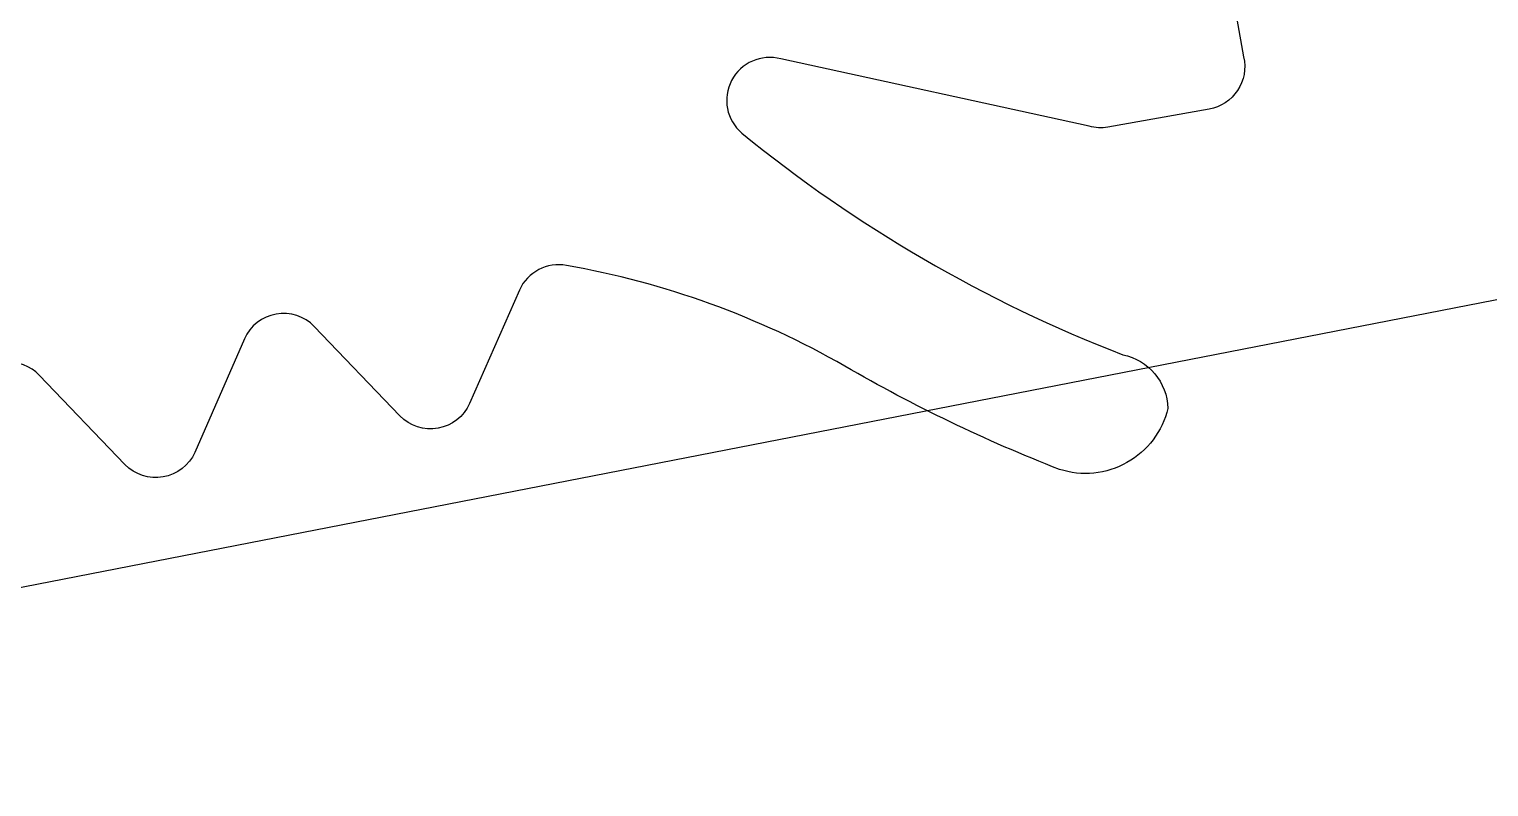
# Model space of a CAD drawing. Header units: millimetres. Extents: x -65527 to 8894748, y -37603 to 223697.
# Drawn here: x -31370.62 to -31360.26, y 101118.26 to 101123.64 of the extents above; entities that cross this region are included whole.
import ezdxf

# ---------------------------------------------------------------- set-up
doc = ezdxf.new("R2010")
doc.units = ezdxf.units.MM
doc.header["$LTSCALE"] = 10
doc.layers.add('Архитектура', color=251, linetype='Continuous')

msp = doc.modelspace()

# ---------------------------------------------------------------- linework, layer by layer
at = {"layer": 'Архитектура', "lineweight": 25, "transparency": 33554684}
msp.add_line((-29313.506, 101520.839), (-31374.703, 101118.89), dxfattribs=at)
msp.add_line((-29313.506, 101520.839), (-31374.703, 101118.89), dxfattribs=at)
msp.add_line((-29313.506, 101520.839), (-31374.703, 101118.89), dxfattribs=at)
msp.add_line((-29313.506, 101520.839), (-31374.703, 101118.89), dxfattribs=at)
msp.add_line((-29313.506, 101520.839), (-31374.703, 101118.89), dxfattribs=at)
msp.add_line((-29313.506, 101520.839), (-31374.703, 101118.89), dxfattribs=at)
msp.add_line((-29313.506, 101520.839), (-31374.703, 101118.89), dxfattribs=at)
msp.add_line((-29313.506, 101520.839), (-31374.703, 101118.89), dxfattribs=at)
msp.add_line((-29313.506, 101520.839), (-31374.703, 101118.89), dxfattribs=at)
msp.add_line((-29313.506, 101520.839), (-31374.703, 101118.89), dxfattribs=at)
msp.add_line((-29313.506, 101520.839), (-31374.703, 101118.89), dxfattribs=at)
msp.add_line((-29313.506, 101520.839), (-31374.703, 101118.89), dxfattribs=at)
msp.add_line((-29313.506, 101520.839), (-31374.703, 101118.89), dxfattribs=at)
msp.add_line((-29313.506, 101520.839), (-31374.703, 101118.89), dxfattribs=at)
msp.add_line((-29313.506, 101520.839), (-31374.703, 101118.89), dxfattribs=at)
msp.add_line((-29313.506, 101520.839), (-31374.703, 101118.89), dxfattribs=at)
msp.add_line((-29313.506, 101520.839), (-31374.703, 101118.89), dxfattribs=at)
msp.add_line((-29313.506, 101520.839), (-31374.703, 101118.89), dxfattribs=at)
msp.add_line((-29313.506, 101520.839), (-31374.703, 101118.89), dxfattribs=at)
msp.add_line((-29313.506, 101520.839), (-31374.703, 101118.89), dxfattribs=at)
msp.add_line((-29313.506, 101520.839), (-31374.703, 101118.89), dxfattribs=at)
msp.add_line((-29313.506, 101520.839), (-31374.703, 101118.89), dxfattribs=at)
msp.add_line((-29313.506, 101520.839), (-31374.703, 101118.89), dxfattribs=at)
msp.add_line((-29313.506, 101520.839), (-31374.703, 101118.89), dxfattribs=at)
msp.add_line((-29313.506, 101520.839), (-31374.703, 101118.89), dxfattribs=at)
msp.add_line((-29313.506, 101520.839), (-31374.703, 101118.89), dxfattribs=at)
msp.add_line((-29313.506, 101520.839), (-31374.703, 101118.89), dxfattribs=at)
msp.add_line((-29313.506, 101520.839), (-31374.703, 101118.89), dxfattribs=at)
msp.add_line((-29313.506, 101520.839), (-31374.703, 101118.89), dxfattribs=at)
msp.add_line((-29313.506, 101520.839), (-31374.703, 101118.89), dxfattribs=at)
msp.add_line((-29313.506, 101520.839), (-31374.703, 101118.89), dxfattribs=at)
msp.add_line((-29313.506, 101520.839), (-31374.703, 101118.89), dxfattribs=at)
msp.add_line((-29313.506, 101520.839), (-31374.703, 101118.89), dxfattribs=at)
msp.add_line((-29313.506, 101520.839), (-31374.703, 101118.89), dxfattribs=at)
msp.add_line((-29313.506, 101520.839), (-31374.703, 101118.89), dxfattribs=at)
msp.add_line((-29313.506, 101520.839), (-31374.703, 101118.89), dxfattribs=at)
msp.add_line((-29313.506, 101520.839), (-31374.703, 101118.89), dxfattribs=at)
msp.add_line((-29313.506, 101520.839), (-31374.703, 101118.89), dxfattribs=at)
msp.add_line((-29313.506, 101520.839), (-31374.703, 101118.89), dxfattribs=at)
msp.add_line((-29313.506, 101520.839), (-31374.703, 101118.89), dxfattribs=at)
msp.add_line((-29313.506, 101520.839), (-31374.703, 101118.89), dxfattribs=at)
msp.add_line((-29313.506, 101520.839), (-31374.703, 101118.89), dxfattribs=at)
msp.add_line((-29313.506, 101520.839), (-31374.703, 101118.89), dxfattribs=at)
msp.add_line((-29313.506, 101520.839), (-31374.703, 101118.89), dxfattribs=at)
msp.add_line((-29313.506, 101520.839), (-31374.703, 101118.89), dxfattribs=at)
msp.add_line((-29313.506, 101520.839), (-31374.703, 101118.89), dxfattribs=at)
msp.add_line((-29313.506, 101520.839), (-31374.703, 101118.89), dxfattribs=at)
msp.add_line((-29313.506, 101520.839), (-31374.703, 101118.89), dxfattribs=at)
msp.add_line((-29313.506, 101520.839), (-31374.703, 101118.89), dxfattribs=at)
msp.add_line((-29313.506, 101520.839), (-31374.703, 101118.89), dxfattribs=at)
msp.add_line((-29313.506, 101520.839), (-31374.703, 101118.89), dxfattribs=at)
msp.add_line((-29313.506, 101520.839), (-31374.703, 101118.89), dxfattribs=at)
msp.add_line((-29313.506, 101520.839), (-31374.703, 101118.89), dxfattribs=at)
msp.add_line((-29313.506, 101520.839), (-31374.703, 101118.89), dxfattribs=at)
msp.add_line((-29313.506, 101520.839), (-31374.703, 101118.89), dxfattribs=at)
msp.add_line((-29313.506, 101520.839), (-31374.703, 101118.89), dxfattribs=at)
msp.add_line((-29313.506, 101520.839), (-31374.703, 101118.89), dxfattribs=at)
msp.add_line((-29313.506, 101520.839), (-31374.703, 101118.89), dxfattribs=at)
msp.add_line((-29313.506, 101520.839), (-31374.703, 101118.89), dxfattribs=at)
msp.add_line((-29313.506, 101520.839), (-31374.703, 101118.89), dxfattribs=at)
msp.add_line((-29313.506, 101520.839), (-31374.703, 101118.89), dxfattribs=at)
msp.add_line((-29313.506, 101520.839), (-31374.703, 101118.89), dxfattribs=at)
msp.add_line((-29313.506, 101520.839), (-31374.703, 101118.89), dxfattribs=at)
msp.add_line((-29313.506, 101520.839), (-31374.703, 101118.89), dxfattribs=at)
msp.add_lwpolyline([(-31363.255, 101130.523), (-31362, 101123.44, -0.430028), (-31362.244, 101123.07), (-31362.964, 101122.942, -0.109814), (-31363.096, 101122.948), (-31365.286, 101123.426, 0.800036), (-31365.562, 101122.9, 0.079083), (-31362.857, 101121.327, -0.348803), (-31362.537, 101120.946, -0.436125), (-31363.307, 101120.513, -0.038423), (-31364.831, 101121.246, 0.086853), (-31366.806, 101121.96, 0.346763), (-31367.141, 101121.786), (-31367.494, 101120.98, -0.527877), (-31367.989, 101120.893), (-31368.597, 101121.528, 0.527877), (-31369.093, 101121.44), (-31369.445, 101120.634, -0.527877), (-31369.941, 101120.547), (-31370.549, 101121.182, 0.469739), (-31371.016, 101121.143), (-31372.072, 101119.604, -0.667984), (-31372.622, 101119.725), (-31374.193, 101128.585, -0.414214)], format="xyb", dxfattribs=at)
msp.add_lwpolyline([(-31363.255, 101130.523), (-31362, 101123.44, -0.430028), (-31362.244, 101123.07), (-31362.964, 101122.942, -0.109814), (-31363.096, 101122.948), (-31365.286, 101123.426, 0.800036), (-31365.562, 101122.9, 0.079083), (-31362.857, 101121.327, -0.348803), (-31362.537, 101120.946, -0.436125), (-31363.307, 101120.513, -0.038423), (-31364.831, 101121.246, 0.086853), (-31366.806, 101121.96, 0.346763), (-31367.141, 101121.786), (-31367.494, 101120.98, -0.527877), (-31367.989, 101120.893), (-31368.597, 101121.528, 0.527877), (-31369.093, 101121.44), (-31369.445, 101120.634, -0.527877), (-31369.941, 101120.547), (-31370.549, 101121.182, 0.469739), (-31371.016, 101121.143), (-31372.072, 101119.604, -0.667984), (-31372.622, 101119.725), (-31374.193, 101128.585, -0.414214)], format="xyb", dxfattribs=at)
msp.add_lwpolyline([(-31363.255, 101130.523), (-31362, 101123.44, -0.430028), (-31362.244, 101123.07), (-31362.964, 101122.942, -0.109814), (-31363.096, 101122.948), (-31365.286, 101123.426, 0.800036), (-31365.562, 101122.9, 0.079083), (-31362.857, 101121.327, -0.348803), (-31362.537, 101120.946, -0.436125), (-31363.307, 101120.513, -0.038423), (-31364.831, 101121.246, 0.086853), (-31366.806, 101121.96, 0.346763), (-31367.141, 101121.786), (-31367.494, 101120.98, -0.527877), (-31367.989, 101120.893), (-31368.597, 101121.528, 0.527877), (-31369.093, 101121.44), (-31369.445, 101120.634, -0.527877), (-31369.941, 101120.547), (-31370.549, 101121.182, 0.469739), (-31371.016, 101121.143), (-31372.072, 101119.604, -0.667984), (-31372.622, 101119.725), (-31374.193, 101128.585, -0.414214)], format="xyb", dxfattribs=at)
msp.add_lwpolyline([(-31363.255, 101130.523), (-31362, 101123.44, -0.430028), (-31362.244, 101123.07), (-31362.964, 101122.942, -0.109814), (-31363.096, 101122.948), (-31365.286, 101123.426, 0.800036), (-31365.562, 101122.9, 0.079083), (-31362.857, 101121.327, -0.348803), (-31362.537, 101120.946, -0.436125), (-31363.307, 101120.513, -0.038423), (-31364.831, 101121.246, 0.086853), (-31366.806, 101121.96, 0.346763), (-31367.141, 101121.786), (-31367.494, 101120.98, -0.527877), (-31367.989, 101120.893), (-31368.597, 101121.528, 0.527877), (-31369.093, 101121.44), (-31369.445, 101120.634, -0.527877), (-31369.941, 101120.547), (-31370.549, 101121.182, 0.469739), (-31371.016, 101121.143), (-31372.072, 101119.604, -0.667984), (-31372.622, 101119.725), (-31374.193, 101128.585, -0.414214)], format="xyb", dxfattribs=at)
msp.add_lwpolyline([(-31363.255, 101130.523), (-31362, 101123.44, -0.430028), (-31362.244, 101123.07), (-31362.964, 101122.942, -0.109814), (-31363.096, 101122.948), (-31365.286, 101123.426, 0.800036), (-31365.562, 101122.9, 0.079083), (-31362.857, 101121.327, -0.348803), (-31362.537, 101120.946, -0.436125), (-31363.307, 101120.513, -0.038423), (-31364.831, 101121.246, 0.086853), (-31366.806, 101121.96, 0.346763), (-31367.141, 101121.786), (-31367.494, 101120.98, -0.527877), (-31367.989, 101120.893), (-31368.597, 101121.528, 0.527877), (-31369.093, 101121.44), (-31369.445, 101120.634, -0.527877), (-31369.941, 101120.547), (-31370.549, 101121.182, 0.469739), (-31371.016, 101121.143), (-31372.072, 101119.604, -0.667984), (-31372.622, 101119.725), (-31374.193, 101128.585, -0.414214)], format="xyb", dxfattribs=at)
msp.add_lwpolyline([(-31363.255, 101130.523), (-31362, 101123.44, -0.430028), (-31362.244, 101123.07), (-31362.964, 101122.942, -0.109814), (-31363.096, 101122.948), (-31365.286, 101123.426, 0.800036), (-31365.562, 101122.9, 0.079083), (-31362.857, 101121.327, -0.348803), (-31362.537, 101120.946, -0.436125), (-31363.307, 101120.513, -0.038423), (-31364.831, 101121.246, 0.086853), (-31366.806, 101121.96, 0.346763), (-31367.141, 101121.786), (-31367.494, 101120.98, -0.527877), (-31367.989, 101120.893), (-31368.597, 101121.528, 0.527877), (-31369.093, 101121.44), (-31369.445, 101120.634, -0.527877), (-31369.941, 101120.547), (-31370.549, 101121.182, 0.469739), (-31371.016, 101121.143), (-31372.072, 101119.604, -0.667984), (-31372.622, 101119.725), (-31374.193, 101128.585, -0.414214)], format="xyb", dxfattribs=at)
msp.add_lwpolyline([(-31363.255, 101130.523), (-31362, 101123.44, -0.430028), (-31362.244, 101123.07), (-31362.964, 101122.942, -0.109814), (-31363.096, 101122.948), (-31365.286, 101123.426, 0.800036), (-31365.562, 101122.9, 0.079083), (-31362.857, 101121.327, -0.348803), (-31362.537, 101120.946, -0.436125), (-31363.307, 101120.513, -0.038423), (-31364.831, 101121.246, 0.086853), (-31366.806, 101121.96, 0.346763), (-31367.141, 101121.786), (-31367.494, 101120.98, -0.527877), (-31367.989, 101120.893), (-31368.597, 101121.528, 0.527877), (-31369.093, 101121.44), (-31369.445, 101120.634, -0.527877), (-31369.941, 101120.547), (-31370.549, 101121.182, 0.469739), (-31371.016, 101121.143), (-31372.072, 101119.604, -0.667984), (-31372.622, 101119.725), (-31374.193, 101128.585, -0.414214)], format="xyb", dxfattribs=at)
msp.add_lwpolyline([(-31363.255, 101130.523), (-31362, 101123.44, -0.430028), (-31362.244, 101123.07), (-31362.964, 101122.942, -0.109814), (-31363.096, 101122.948), (-31365.286, 101123.426, 0.800036), (-31365.562, 101122.9, 0.079083), (-31362.857, 101121.327, -0.348803), (-31362.537, 101120.946, -0.436125), (-31363.307, 101120.513, -0.038423), (-31364.831, 101121.246, 0.086853), (-31366.806, 101121.96, 0.346763), (-31367.141, 101121.786), (-31367.494, 101120.98, -0.527877), (-31367.989, 101120.893), (-31368.597, 101121.528, 0.527877), (-31369.093, 101121.44), (-31369.445, 101120.634, -0.527877), (-31369.941, 101120.547), (-31370.549, 101121.182, 0.469739), (-31371.016, 101121.143), (-31372.072, 101119.604, -0.667984), (-31372.622, 101119.725), (-31374.193, 101128.585, -0.414214)], format="xyb", dxfattribs=at)
msp.add_lwpolyline([(-31363.255, 101130.523), (-31362, 101123.44, -0.430028), (-31362.244, 101123.07), (-31362.964, 101122.942, -0.109814), (-31363.096, 101122.948), (-31365.286, 101123.426, 0.800036), (-31365.562, 101122.9, 0.079083), (-31362.857, 101121.327, -0.348803), (-31362.537, 101120.946, -0.436125), (-31363.307, 101120.513, -0.038423), (-31364.831, 101121.246, 0.086853), (-31366.806, 101121.96, 0.346763), (-31367.141, 101121.786), (-31367.494, 101120.98, -0.527877), (-31367.989, 101120.893), (-31368.597, 101121.528, 0.527877), (-31369.093, 101121.44), (-31369.445, 101120.634, -0.527877), (-31369.941, 101120.547), (-31370.549, 101121.182, 0.469739), (-31371.016, 101121.143), (-31372.072, 101119.604, -0.667984), (-31372.622, 101119.725), (-31374.193, 101128.585, -0.414214)], format="xyb", dxfattribs=at)
msp.add_lwpolyline([(-31363.255, 101130.523), (-31362, 101123.44, -0.430028), (-31362.244, 101123.07), (-31362.964, 101122.942, -0.109814), (-31363.096, 101122.948), (-31365.286, 101123.426, 0.800036), (-31365.562, 101122.9, 0.079083), (-31362.857, 101121.327, -0.348803), (-31362.537, 101120.946, -0.436125), (-31363.307, 101120.513, -0.038423), (-31364.831, 101121.246, 0.086853), (-31366.806, 101121.96, 0.346763), (-31367.141, 101121.786), (-31367.494, 101120.98, -0.527877), (-31367.989, 101120.893), (-31368.597, 101121.528, 0.527877), (-31369.093, 101121.44), (-31369.445, 101120.634, -0.527877), (-31369.941, 101120.547), (-31370.549, 101121.182, 0.469739), (-31371.016, 101121.143), (-31372.072, 101119.604, -0.667984), (-31372.622, 101119.725), (-31374.193, 101128.585, -0.414214)], format="xyb", dxfattribs=at)
msp.add_lwpolyline([(-31363.255, 101130.523), (-31362, 101123.44, -0.430028), (-31362.244, 101123.07), (-31362.964, 101122.942, -0.109814), (-31363.096, 101122.948), (-31365.286, 101123.426, 0.800036), (-31365.562, 101122.9, 0.079083), (-31362.857, 101121.327, -0.348803), (-31362.537, 101120.946, -0.436125), (-31363.307, 101120.513, -0.038423), (-31364.831, 101121.246, 0.086853), (-31366.806, 101121.96, 0.346763), (-31367.141, 101121.786), (-31367.494, 101120.98, -0.527877), (-31367.989, 101120.893), (-31368.597, 101121.528, 0.527877), (-31369.093, 101121.44), (-31369.445, 101120.634, -0.527877), (-31369.941, 101120.547), (-31370.549, 101121.182, 0.469739), (-31371.016, 101121.143), (-31372.072, 101119.604, -0.667984), (-31372.622, 101119.725), (-31374.193, 101128.585, -0.414214)], format="xyb", dxfattribs=at)
msp.add_lwpolyline([(-31363.255, 101130.523), (-31362, 101123.44, -0.430028), (-31362.244, 101123.07), (-31362.964, 101122.942, -0.109814), (-31363.096, 101122.948), (-31365.286, 101123.426, 0.800036), (-31365.562, 101122.9, 0.079083), (-31362.857, 101121.327, -0.348803), (-31362.537, 101120.946, -0.436125), (-31363.307, 101120.513, -0.038423), (-31364.831, 101121.246, 0.086853), (-31366.806, 101121.96, 0.346763), (-31367.141, 101121.786), (-31367.494, 101120.98, -0.527877), (-31367.989, 101120.893), (-31368.597, 101121.528, 0.527877), (-31369.093, 101121.44), (-31369.445, 101120.634, -0.527877), (-31369.941, 101120.547), (-31370.549, 101121.182, 0.469739), (-31371.016, 101121.143), (-31372.072, 101119.604, -0.667984), (-31372.622, 101119.725), (-31374.193, 101128.585, -0.414214)], format="xyb", dxfattribs=at)
msp.add_lwpolyline([(-31363.255, 101130.523), (-31362, 101123.44, -0.430028), (-31362.244, 101123.07), (-31362.964, 101122.942, -0.109814), (-31363.096, 101122.948), (-31365.286, 101123.426, 0.800036), (-31365.562, 101122.9, 0.079083), (-31362.857, 101121.327, -0.348803), (-31362.537, 101120.946, -0.436125), (-31363.307, 101120.513, -0.038423), (-31364.831, 101121.246, 0.086853), (-31366.806, 101121.96, 0.346763), (-31367.141, 101121.786), (-31367.494, 101120.98, -0.527877), (-31367.989, 101120.893), (-31368.597, 101121.528, 0.527877), (-31369.093, 101121.44), (-31369.445, 101120.634, -0.527877), (-31369.941, 101120.547), (-31370.549, 101121.182, 0.469739), (-31371.016, 101121.143), (-31372.072, 101119.604, -0.667984), (-31372.622, 101119.725), (-31374.193, 101128.585, -0.414214)], format="xyb", dxfattribs=at)
msp.add_lwpolyline([(-31363.255, 101130.523), (-31362, 101123.44, -0.430028), (-31362.244, 101123.07), (-31362.964, 101122.942, -0.109814), (-31363.096, 101122.948), (-31365.286, 101123.426, 0.800036), (-31365.562, 101122.9, 0.079083), (-31362.857, 101121.327, -0.348803), (-31362.537, 101120.946, -0.436125), (-31363.307, 101120.513, -0.038423), (-31364.831, 101121.246, 0.086853), (-31366.806, 101121.96, 0.346763), (-31367.141, 101121.786), (-31367.494, 101120.98, -0.527877), (-31367.989, 101120.893), (-31368.597, 101121.528, 0.527877), (-31369.093, 101121.44), (-31369.445, 101120.634, -0.527877), (-31369.941, 101120.547), (-31370.549, 101121.182, 0.469739), (-31371.016, 101121.143), (-31372.072, 101119.604, -0.667984), (-31372.622, 101119.725), (-31374.193, 101128.585, -0.414214)], format="xyb", dxfattribs=at)
msp.add_lwpolyline([(-31363.255, 101130.523), (-31362, 101123.44, -0.430028), (-31362.244, 101123.07), (-31362.964, 101122.942, -0.109814), (-31363.096, 101122.948), (-31365.286, 101123.426, 0.800036), (-31365.562, 101122.9, 0.079083), (-31362.857, 101121.327, -0.348803), (-31362.537, 101120.946, -0.436125), (-31363.307, 101120.513, -0.038423), (-31364.831, 101121.246, 0.086853), (-31366.806, 101121.96, 0.346763), (-31367.141, 101121.786), (-31367.494, 101120.98, -0.527877), (-31367.989, 101120.893), (-31368.597, 101121.528, 0.527877), (-31369.093, 101121.44), (-31369.445, 101120.634, -0.527877), (-31369.941, 101120.547), (-31370.549, 101121.182, 0.469739), (-31371.016, 101121.143), (-31372.072, 101119.604, -0.667984), (-31372.622, 101119.725), (-31374.193, 101128.585, -0.414214)], format="xyb", dxfattribs=at)
msp.add_lwpolyline([(-31363.255, 101130.523), (-31362, 101123.44, -0.430028), (-31362.244, 101123.07), (-31362.964, 101122.942, -0.109814), (-31363.096, 101122.948), (-31365.286, 101123.426, 0.800036), (-31365.562, 101122.9, 0.079083), (-31362.857, 101121.327, -0.348803), (-31362.537, 101120.946, -0.436125), (-31363.307, 101120.513, -0.038423), (-31364.831, 101121.246, 0.086853), (-31366.806, 101121.96, 0.346763), (-31367.141, 101121.786), (-31367.494, 101120.98, -0.527877), (-31367.989, 101120.893), (-31368.597, 101121.528, 0.527877), (-31369.093, 101121.44), (-31369.445, 101120.634, -0.527877), (-31369.941, 101120.547), (-31370.549, 101121.182, 0.469739), (-31371.016, 101121.143), (-31372.072, 101119.604, -0.667984), (-31372.622, 101119.725), (-31374.193, 101128.585, -0.414214)], format="xyb", dxfattribs=at)
msp.add_lwpolyline([(-31363.255, 101130.523), (-31362, 101123.44, -0.430028), (-31362.244, 101123.07), (-31362.964, 101122.942, -0.109814), (-31363.096, 101122.948), (-31365.286, 101123.426, 0.800036), (-31365.562, 101122.9, 0.079083), (-31362.857, 101121.327, -0.348803), (-31362.537, 101120.946, -0.436125), (-31363.307, 101120.513, -0.038423), (-31364.831, 101121.246, 0.086853), (-31366.806, 101121.96, 0.346763), (-31367.141, 101121.786), (-31367.494, 101120.98, -0.527877), (-31367.989, 101120.893), (-31368.597, 101121.528, 0.527877), (-31369.093, 101121.44), (-31369.445, 101120.634, -0.527877), (-31369.941, 101120.547), (-31370.549, 101121.182, 0.469739), (-31371.016, 101121.143), (-31372.072, 101119.604, -0.667984), (-31372.622, 101119.725), (-31374.193, 101128.585, -0.414214)], format="xyb", dxfattribs=at)
msp.add_lwpolyline([(-31363.255, 101130.523), (-31362, 101123.44, -0.430028), (-31362.244, 101123.07), (-31362.964, 101122.942, -0.109814), (-31363.096, 101122.948), (-31365.286, 101123.426, 0.800036), (-31365.562, 101122.9, 0.079083), (-31362.857, 101121.327, -0.348803), (-31362.537, 101120.946, -0.436125), (-31363.307, 101120.513, -0.038423), (-31364.831, 101121.246, 0.086853), (-31366.806, 101121.96, 0.346763), (-31367.141, 101121.786), (-31367.494, 101120.98, -0.527877), (-31367.989, 101120.893), (-31368.597, 101121.528, 0.527877), (-31369.093, 101121.44), (-31369.445, 101120.634, -0.527877), (-31369.941, 101120.547), (-31370.549, 101121.182, 0.469739), (-31371.016, 101121.143), (-31372.072, 101119.604, -0.667984), (-31372.622, 101119.725), (-31374.193, 101128.585, -0.414214)], format="xyb", dxfattribs=at)
msp.add_lwpolyline([(-31363.255, 101130.523), (-31362, 101123.44, -0.430028), (-31362.244, 101123.07), (-31362.964, 101122.942, -0.109814), (-31363.096, 101122.948), (-31365.286, 101123.426, 0.800036), (-31365.562, 101122.9, 0.079083), (-31362.857, 101121.327, -0.348803), (-31362.537, 101120.946, -0.436125), (-31363.307, 101120.513, -0.038423), (-31364.831, 101121.246, 0.086853), (-31366.806, 101121.96, 0.346763), (-31367.141, 101121.786), (-31367.494, 101120.98, -0.527877), (-31367.989, 101120.893), (-31368.597, 101121.528, 0.527877), (-31369.093, 101121.44), (-31369.445, 101120.634, -0.527877), (-31369.941, 101120.547), (-31370.549, 101121.182, 0.469739), (-31371.016, 101121.143), (-31372.072, 101119.604, -0.667984), (-31372.622, 101119.725), (-31374.193, 101128.585, -0.414214)], format="xyb", dxfattribs=at)
msp.add_lwpolyline([(-31363.255, 101130.523), (-31362, 101123.44, -0.430028), (-31362.244, 101123.07), (-31362.964, 101122.942, -0.109814), (-31363.096, 101122.948), (-31365.286, 101123.426, 0.800036), (-31365.562, 101122.9, 0.079083), (-31362.857, 101121.327, -0.348803), (-31362.537, 101120.946, -0.436125), (-31363.307, 101120.513, -0.038423), (-31364.831, 101121.246, 0.086853), (-31366.806, 101121.96, 0.346763), (-31367.141, 101121.786), (-31367.494, 101120.98, -0.527877), (-31367.989, 101120.893), (-31368.597, 101121.528, 0.527877), (-31369.093, 101121.44), (-31369.445, 101120.634, -0.527877), (-31369.941, 101120.547), (-31370.549, 101121.182, 0.469739), (-31371.016, 101121.143), (-31372.072, 101119.604, -0.667984), (-31372.622, 101119.725), (-31374.193, 101128.585, -0.414214)], format="xyb", dxfattribs=at)
msp.add_lwpolyline([(-31363.255, 101130.523), (-31362, 101123.44, -0.430028), (-31362.244, 101123.07), (-31362.964, 101122.942, -0.109814), (-31363.096, 101122.948), (-31365.286, 101123.426, 0.800036), (-31365.562, 101122.9, 0.079083), (-31362.857, 101121.327, -0.348803), (-31362.537, 101120.946, -0.436125), (-31363.307, 101120.513, -0.038423), (-31364.831, 101121.246, 0.086853), (-31366.806, 101121.96, 0.346763), (-31367.141, 101121.786), (-31367.494, 101120.98, -0.527877), (-31367.989, 101120.893), (-31368.597, 101121.528, 0.527877), (-31369.093, 101121.44), (-31369.445, 101120.634, -0.527877), (-31369.941, 101120.547), (-31370.549, 101121.182, 0.469739), (-31371.016, 101121.143), (-31372.072, 101119.604, -0.667984), (-31372.622, 101119.725), (-31374.193, 101128.585, -0.414214)], format="xyb", dxfattribs=at)
msp.add_lwpolyline([(-31363.255, 101130.523), (-31362, 101123.44, -0.430028), (-31362.244, 101123.07), (-31362.964, 101122.942, -0.109814), (-31363.096, 101122.948), (-31365.286, 101123.426, 0.800036), (-31365.562, 101122.9, 0.079083), (-31362.857, 101121.327, -0.348803), (-31362.537, 101120.946, -0.436125), (-31363.307, 101120.513, -0.038423), (-31364.831, 101121.246, 0.086853), (-31366.806, 101121.96, 0.346763), (-31367.141, 101121.786), (-31367.494, 101120.98, -0.527877), (-31367.989, 101120.893), (-31368.597, 101121.528, 0.527877), (-31369.093, 101121.44), (-31369.445, 101120.634, -0.527877), (-31369.941, 101120.547), (-31370.549, 101121.182, 0.469739), (-31371.016, 101121.143), (-31372.072, 101119.604, -0.667984), (-31372.622, 101119.725), (-31374.193, 101128.585, -0.414214)], format="xyb", dxfattribs=at)
msp.add_lwpolyline([(-31363.255, 101130.523), (-31362, 101123.44, -0.430028), (-31362.244, 101123.07), (-31362.964, 101122.942, -0.109814), (-31363.096, 101122.948), (-31365.286, 101123.426, 0.800036), (-31365.562, 101122.9, 0.079083), (-31362.857, 101121.327, -0.348803), (-31362.537, 101120.946, -0.436125), (-31363.307, 101120.513, -0.038423), (-31364.831, 101121.246, 0.086853), (-31366.806, 101121.96, 0.346763), (-31367.141, 101121.786), (-31367.494, 101120.98, -0.527877), (-31367.989, 101120.893), (-31368.597, 101121.528, 0.527877), (-31369.093, 101121.44), (-31369.445, 101120.634, -0.527877), (-31369.941, 101120.547), (-31370.549, 101121.182, 0.469739), (-31371.016, 101121.143), (-31372.072, 101119.604, -0.667984), (-31372.622, 101119.725), (-31374.193, 101128.585, -0.414214)], format="xyb", dxfattribs=at)
msp.add_lwpolyline([(-31363.255, 101130.523), (-31362, 101123.44, -0.430028), (-31362.244, 101123.07), (-31362.964, 101122.942, -0.109814), (-31363.096, 101122.948), (-31365.286, 101123.426, 0.800036), (-31365.562, 101122.9, 0.079083), (-31362.857, 101121.327, -0.348803), (-31362.537, 101120.946, -0.436125), (-31363.307, 101120.513, -0.038423), (-31364.831, 101121.246, 0.086853), (-31366.806, 101121.96, 0.346763), (-31367.141, 101121.786), (-31367.494, 101120.98, -0.527877), (-31367.989, 101120.893), (-31368.597, 101121.528, 0.527877), (-31369.093, 101121.44), (-31369.445, 101120.634, -0.527877), (-31369.941, 101120.547), (-31370.549, 101121.182, 0.469739), (-31371.016, 101121.143), (-31372.072, 101119.604, -0.667984), (-31372.622, 101119.725), (-31374.193, 101128.585, -0.414214)], format="xyb", dxfattribs=at)
msp.add_lwpolyline([(-31363.255, 101130.523), (-31362, 101123.44, -0.430028), (-31362.244, 101123.07), (-31362.964, 101122.942, -0.109814), (-31363.096, 101122.948), (-31365.286, 101123.426, 0.800036), (-31365.562, 101122.9, 0.079083), (-31362.857, 101121.327, -0.348803), (-31362.537, 101120.946, -0.436125), (-31363.307, 101120.513, -0.038423), (-31364.831, 101121.246, 0.086853), (-31366.806, 101121.96, 0.346763), (-31367.141, 101121.786), (-31367.494, 101120.98, -0.527877), (-31367.989, 101120.893), (-31368.597, 101121.528, 0.527877), (-31369.093, 101121.44), (-31369.445, 101120.634, -0.527877), (-31369.941, 101120.547), (-31370.549, 101121.182, 0.469739), (-31371.016, 101121.143), (-31372.072, 101119.604, -0.667984), (-31372.622, 101119.725), (-31374.193, 101128.585, -0.414214)], format="xyb", dxfattribs=at)
msp.add_lwpolyline([(-31363.255, 101130.523), (-31362, 101123.44, -0.430028), (-31362.244, 101123.07), (-31362.964, 101122.942, -0.109814), (-31363.096, 101122.948), (-31365.286, 101123.426, 0.800036), (-31365.562, 101122.9, 0.079083), (-31362.857, 101121.327, -0.348803), (-31362.537, 101120.946, -0.436125), (-31363.307, 101120.513, -0.038423), (-31364.831, 101121.246, 0.086853), (-31366.806, 101121.96, 0.346763), (-31367.141, 101121.786), (-31367.494, 101120.98, -0.527877), (-31367.989, 101120.893), (-31368.597, 101121.528, 0.527877), (-31369.093, 101121.44), (-31369.445, 101120.634, -0.527877), (-31369.941, 101120.547), (-31370.549, 101121.182, 0.469739), (-31371.016, 101121.143), (-31372.072, 101119.604, -0.667984), (-31372.622, 101119.725), (-31374.193, 101128.585, -0.414214)], format="xyb", dxfattribs=at)
msp.add_lwpolyline([(-31363.255, 101130.523), (-31362, 101123.44, -0.430028), (-31362.244, 101123.07), (-31362.964, 101122.942, -0.109814), (-31363.096, 101122.948), (-31365.286, 101123.426, 0.800036), (-31365.562, 101122.9, 0.079083), (-31362.857, 101121.327, -0.348803), (-31362.537, 101120.946, -0.436125), (-31363.307, 101120.513, -0.038423), (-31364.831, 101121.246, 0.086853), (-31366.806, 101121.96, 0.346763), (-31367.141, 101121.786), (-31367.494, 101120.98, -0.527877), (-31367.989, 101120.893), (-31368.597, 101121.528, 0.527877), (-31369.093, 101121.44), (-31369.445, 101120.634, -0.527877), (-31369.941, 101120.547), (-31370.549, 101121.182, 0.469739), (-31371.016, 101121.143), (-31372.072, 101119.604, -0.667984), (-31372.622, 101119.725), (-31374.193, 101128.585, -0.414214)], format="xyb", dxfattribs=at)
msp.add_lwpolyline([(-31363.255, 101130.523), (-31362, 101123.44, -0.430028), (-31362.244, 101123.07), (-31362.964, 101122.942, -0.109814), (-31363.096, 101122.948), (-31365.286, 101123.426, 0.800036), (-31365.562, 101122.9, 0.079083), (-31362.857, 101121.327, -0.348803), (-31362.537, 101120.946, -0.436125), (-31363.307, 101120.513, -0.038423), (-31364.831, 101121.246, 0.086853), (-31366.806, 101121.96, 0.346763), (-31367.141, 101121.786), (-31367.494, 101120.98, -0.527877), (-31367.989, 101120.893), (-31368.597, 101121.528, 0.527877), (-31369.093, 101121.44), (-31369.445, 101120.634, -0.527877), (-31369.941, 101120.547), (-31370.549, 101121.182, 0.469739), (-31371.016, 101121.143), (-31372.072, 101119.604, -0.667984), (-31372.622, 101119.725), (-31374.193, 101128.585, -0.414214)], format="xyb", dxfattribs=at)
msp.add_lwpolyline([(-31363.255, 101130.523), (-31362, 101123.44, -0.430028), (-31362.244, 101123.07), (-31362.964, 101122.942, -0.109814), (-31363.096, 101122.948), (-31365.286, 101123.426, 0.800036), (-31365.562, 101122.9, 0.079083), (-31362.857, 101121.327, -0.348803), (-31362.537, 101120.946, -0.436125), (-31363.307, 101120.513, -0.038423), (-31364.831, 101121.246, 0.086853), (-31366.806, 101121.96, 0.346763), (-31367.141, 101121.786), (-31367.494, 101120.98, -0.527877), (-31367.989, 101120.893), (-31368.597, 101121.528, 0.527877), (-31369.093, 101121.44), (-31369.445, 101120.634, -0.527877), (-31369.941, 101120.547), (-31370.549, 101121.182, 0.469739), (-31371.016, 101121.143), (-31372.072, 101119.604, -0.667984), (-31372.622, 101119.725), (-31374.193, 101128.585, -0.414214)], format="xyb", dxfattribs=at)
msp.add_lwpolyline([(-31363.255, 101130.523), (-31362, 101123.44, -0.430028), (-31362.244, 101123.07), (-31362.964, 101122.942, -0.109814), (-31363.096, 101122.948), (-31365.286, 101123.426, 0.800036), (-31365.562, 101122.9, 0.079083), (-31362.857, 101121.327, -0.348803), (-31362.537, 101120.946, -0.436125), (-31363.307, 101120.513, -0.038423), (-31364.831, 101121.246, 0.086853), (-31366.806, 101121.96, 0.346763), (-31367.141, 101121.786), (-31367.494, 101120.98, -0.527877), (-31367.989, 101120.893), (-31368.597, 101121.528, 0.527877), (-31369.093, 101121.44), (-31369.445, 101120.634, -0.527877), (-31369.941, 101120.547), (-31370.549, 101121.182, 0.469739), (-31371.016, 101121.143), (-31372.072, 101119.604, -0.667984), (-31372.622, 101119.725), (-31374.193, 101128.585, -0.414214)], format="xyb", dxfattribs=at)
msp.add_lwpolyline([(-31363.255, 101130.523), (-31362, 101123.44, -0.430028), (-31362.244, 101123.07), (-31362.964, 101122.942, -0.109814), (-31363.096, 101122.948), (-31365.286, 101123.426, 0.800036), (-31365.562, 101122.9, 0.079083), (-31362.857, 101121.327, -0.348803), (-31362.537, 101120.946, -0.436125), (-31363.307, 101120.513, -0.038423), (-31364.831, 101121.246, 0.086853), (-31366.806, 101121.96, 0.346763), (-31367.141, 101121.786), (-31367.494, 101120.98, -0.527877), (-31367.989, 101120.893), (-31368.597, 101121.528, 0.527877), (-31369.093, 101121.44), (-31369.445, 101120.634, -0.527877), (-31369.941, 101120.547), (-31370.549, 101121.182, 0.469739), (-31371.016, 101121.143), (-31372.072, 101119.604, -0.667984), (-31372.622, 101119.725), (-31374.193, 101128.585, -0.414214)], format="xyb", dxfattribs=at)
msp.add_lwpolyline([(-31363.255, 101130.523), (-31362, 101123.44, -0.430028), (-31362.244, 101123.07), (-31362.964, 101122.942, -0.109814), (-31363.096, 101122.948), (-31365.286, 101123.426, 0.800036), (-31365.562, 101122.9, 0.079083), (-31362.857, 101121.327, -0.348803), (-31362.537, 101120.946, -0.436125), (-31363.307, 101120.513, -0.038423), (-31364.831, 101121.246, 0.086853), (-31366.806, 101121.96, 0.346763), (-31367.141, 101121.786), (-31367.494, 101120.98, -0.527877), (-31367.989, 101120.893), (-31368.597, 101121.528, 0.527877), (-31369.093, 101121.44), (-31369.445, 101120.634, -0.527877), (-31369.941, 101120.547), (-31370.549, 101121.182, 0.469739), (-31371.016, 101121.143), (-31372.072, 101119.604, -0.667984), (-31372.622, 101119.725), (-31374.193, 101128.585, -0.414214)], format="xyb", dxfattribs=at)
msp.add_lwpolyline([(-31363.255, 101130.523), (-31362, 101123.44, -0.430028), (-31362.244, 101123.07), (-31362.964, 101122.942, -0.109814), (-31363.096, 101122.948), (-31365.286, 101123.426, 0.800036), (-31365.562, 101122.9, 0.079083), (-31362.857, 101121.327, -0.348803), (-31362.537, 101120.946, -0.436125), (-31363.307, 101120.513, -0.038423), (-31364.831, 101121.246, 0.086853), (-31366.806, 101121.96, 0.346763), (-31367.141, 101121.786), (-31367.494, 101120.98, -0.527877), (-31367.989, 101120.893), (-31368.597, 101121.528, 0.527877), (-31369.093, 101121.44), (-31369.445, 101120.634, -0.527877), (-31369.941, 101120.547), (-31370.549, 101121.182, 0.469739), (-31371.016, 101121.143), (-31372.072, 101119.604, -0.667984), (-31372.622, 101119.725), (-31374.193, 101128.585, -0.414214)], format="xyb", dxfattribs=at)
msp.add_lwpolyline([(-31363.255, 101130.523), (-31362, 101123.44, -0.430028), (-31362.244, 101123.07), (-31362.964, 101122.942, -0.109814), (-31363.096, 101122.948), (-31365.286, 101123.426, 0.800036), (-31365.562, 101122.9, 0.079083), (-31362.857, 101121.327, -0.348803), (-31362.537, 101120.946, -0.436125), (-31363.307, 101120.513, -0.038423), (-31364.831, 101121.246, 0.086853), (-31366.806, 101121.96, 0.346763), (-31367.141, 101121.786), (-31367.494, 101120.98, -0.527877), (-31367.989, 101120.893), (-31368.597, 101121.528, 0.527877), (-31369.093, 101121.44), (-31369.445, 101120.634, -0.527877), (-31369.941, 101120.547), (-31370.549, 101121.182, 0.469739), (-31371.016, 101121.143), (-31372.072, 101119.604, -0.667984), (-31372.622, 101119.725), (-31374.193, 101128.585, -0.414214)], format="xyb", dxfattribs=at)
msp.add_lwpolyline([(-31363.255, 101130.523), (-31362, 101123.44, -0.430028), (-31362.244, 101123.07), (-31362.964, 101122.942, -0.109814), (-31363.096, 101122.948), (-31365.286, 101123.426, 0.800036), (-31365.562, 101122.9, 0.079083), (-31362.857, 101121.327, -0.348803), (-31362.537, 101120.946, -0.436125), (-31363.307, 101120.513, -0.038423), (-31364.831, 101121.246, 0.086853), (-31366.806, 101121.96, 0.346763), (-31367.141, 101121.786), (-31367.494, 101120.98, -0.527877), (-31367.989, 101120.893), (-31368.597, 101121.528, 0.527877), (-31369.093, 101121.44), (-31369.445, 101120.634, -0.527877), (-31369.941, 101120.547), (-31370.549, 101121.182, 0.469739), (-31371.016, 101121.143), (-31372.072, 101119.604, -0.667984), (-31372.622, 101119.725), (-31374.193, 101128.585, -0.414214)], format="xyb", dxfattribs=at)
msp.add_lwpolyline([(-31363.255, 101130.523), (-31362, 101123.44, -0.430028), (-31362.244, 101123.07), (-31362.964, 101122.942, -0.109814), (-31363.096, 101122.948), (-31365.286, 101123.426, 0.800036), (-31365.562, 101122.9, 0.079083), (-31362.857, 101121.327, -0.348803), (-31362.537, 101120.946, -0.436125), (-31363.307, 101120.513, -0.038423), (-31364.831, 101121.246, 0.086853), (-31366.806, 101121.96, 0.346763), (-31367.141, 101121.786), (-31367.494, 101120.98, -0.527877), (-31367.989, 101120.893), (-31368.597, 101121.528, 0.527877), (-31369.093, 101121.44), (-31369.445, 101120.634, -0.527877), (-31369.941, 101120.547), (-31370.549, 101121.182, 0.469739), (-31371.016, 101121.143), (-31372.072, 101119.604, -0.667984), (-31372.622, 101119.725), (-31374.193, 101128.585, -0.414214)], format="xyb", dxfattribs=at)
msp.add_lwpolyline([(-31363.255, 101130.523), (-31362, 101123.44, -0.430028), (-31362.244, 101123.07), (-31362.964, 101122.942, -0.109814), (-31363.096, 101122.948), (-31365.286, 101123.426, 0.800036), (-31365.562, 101122.9, 0.079083), (-31362.857, 101121.327, -0.348803), (-31362.537, 101120.946, -0.436125), (-31363.307, 101120.513, -0.038423), (-31364.831, 101121.246, 0.086853), (-31366.806, 101121.96, 0.346763), (-31367.141, 101121.786), (-31367.494, 101120.98, -0.527877), (-31367.989, 101120.893), (-31368.597, 101121.528, 0.527877), (-31369.093, 101121.44), (-31369.445, 101120.634, -0.527877), (-31369.941, 101120.547), (-31370.549, 101121.182, 0.469739), (-31371.016, 101121.143), (-31372.072, 101119.604, -0.667984), (-31372.622, 101119.725), (-31374.193, 101128.585, -0.414214)], format="xyb", dxfattribs=at)
msp.add_lwpolyline([(-31363.255, 101130.523), (-31362, 101123.44, -0.430028), (-31362.244, 101123.07), (-31362.964, 101122.942, -0.109814), (-31363.096, 101122.948), (-31365.286, 101123.426, 0.800036), (-31365.562, 101122.9, 0.079083), (-31362.857, 101121.327, -0.348803), (-31362.537, 101120.946, -0.436125), (-31363.307, 101120.513, -0.038423), (-31364.831, 101121.246, 0.086853), (-31366.806, 101121.96, 0.346763), (-31367.141, 101121.786), (-31367.494, 101120.98, -0.527877), (-31367.989, 101120.893), (-31368.597, 101121.528, 0.527877), (-31369.093, 101121.44), (-31369.445, 101120.634, -0.527877), (-31369.941, 101120.547), (-31370.549, 101121.182, 0.469739), (-31371.016, 101121.143), (-31372.072, 101119.604, -0.667984), (-31372.622, 101119.725), (-31374.193, 101128.585, -0.414214)], format="xyb", dxfattribs=at)
msp.add_lwpolyline([(-31363.255, 101130.523), (-31362, 101123.44, -0.430028), (-31362.244, 101123.07), (-31362.964, 101122.942, -0.109814), (-31363.096, 101122.948), (-31365.286, 101123.426, 0.800036), (-31365.562, 101122.9, 0.079083), (-31362.857, 101121.327, -0.348803), (-31362.537, 101120.946, -0.436125), (-31363.307, 101120.513, -0.038423), (-31364.831, 101121.246, 0.086853), (-31366.806, 101121.96, 0.346763), (-31367.141, 101121.786), (-31367.494, 101120.98, -0.527877), (-31367.989, 101120.893), (-31368.597, 101121.528, 0.527877), (-31369.093, 101121.44), (-31369.445, 101120.634, -0.527877), (-31369.941, 101120.547), (-31370.549, 101121.182, 0.469739), (-31371.016, 101121.143), (-31372.072, 101119.604, -0.667984), (-31372.622, 101119.725), (-31374.193, 101128.585, -0.414214)], format="xyb", dxfattribs=at)
msp.add_lwpolyline([(-31363.255, 101130.523), (-31362, 101123.44, -0.430028), (-31362.244, 101123.07), (-31362.964, 101122.942, -0.109814), (-31363.096, 101122.948), (-31365.286, 101123.426, 0.800036), (-31365.562, 101122.9, 0.079083), (-31362.857, 101121.327, -0.348803), (-31362.537, 101120.946, -0.436125), (-31363.307, 101120.513, -0.038423), (-31364.831, 101121.246, 0.086853), (-31366.806, 101121.96, 0.346763), (-31367.141, 101121.786), (-31367.494, 101120.98, -0.527877), (-31367.989, 101120.893), (-31368.597, 101121.528, 0.527877), (-31369.093, 101121.44), (-31369.445, 101120.634, -0.527877), (-31369.941, 101120.547), (-31370.549, 101121.182, 0.469739), (-31371.016, 101121.143), (-31372.072, 101119.604, -0.667984), (-31372.622, 101119.725), (-31374.193, 101128.585, -0.414214)], format="xyb", dxfattribs=at)
msp.add_lwpolyline([(-31363.255, 101130.523), (-31362, 101123.44, -0.430028), (-31362.244, 101123.07), (-31362.964, 101122.942, -0.109814), (-31363.096, 101122.948), (-31365.286, 101123.426, 0.800036), (-31365.562, 101122.9, 0.079083), (-31362.857, 101121.327, -0.348803), (-31362.537, 101120.946, -0.436125), (-31363.307, 101120.513, -0.038423), (-31364.831, 101121.246, 0.086853), (-31366.806, 101121.96, 0.346763), (-31367.141, 101121.786), (-31367.494, 101120.98, -0.527877), (-31367.989, 101120.893), (-31368.597, 101121.528, 0.527877), (-31369.093, 101121.44), (-31369.445, 101120.634, -0.527877), (-31369.941, 101120.547), (-31370.549, 101121.182, 0.469739), (-31371.016, 101121.143), (-31372.072, 101119.604, -0.667984), (-31372.622, 101119.725), (-31374.193, 101128.585, -0.414214)], format="xyb", dxfattribs=at)
msp.add_lwpolyline([(-31363.255, 101130.523), (-31362, 101123.44, -0.430028), (-31362.244, 101123.07), (-31362.964, 101122.942, -0.109814), (-31363.096, 101122.948), (-31365.286, 101123.426, 0.800036), (-31365.562, 101122.9, 0.079083), (-31362.857, 101121.327, -0.348803), (-31362.537, 101120.946, -0.436125), (-31363.307, 101120.513, -0.038423), (-31364.831, 101121.246, 0.086853), (-31366.806, 101121.96, 0.346763), (-31367.141, 101121.786), (-31367.494, 101120.98, -0.527877), (-31367.989, 101120.893), (-31368.597, 101121.528, 0.527877), (-31369.093, 101121.44), (-31369.445, 101120.634, -0.527877), (-31369.941, 101120.547), (-31370.549, 101121.182, 0.469739), (-31371.016, 101121.143), (-31372.072, 101119.604, -0.667984), (-31372.622, 101119.725), (-31374.193, 101128.585, -0.414214)], format="xyb", dxfattribs=at)
msp.add_lwpolyline([(-31363.255, 101130.523), (-31362, 101123.44, -0.430028), (-31362.244, 101123.07), (-31362.964, 101122.942, -0.109814), (-31363.096, 101122.948), (-31365.286, 101123.426, 0.800036), (-31365.562, 101122.9, 0.079083), (-31362.857, 101121.327, -0.348803), (-31362.537, 101120.946, -0.436125), (-31363.307, 101120.513, -0.038423), (-31364.831, 101121.246, 0.086853), (-31366.806, 101121.96, 0.346763), (-31367.141, 101121.786), (-31367.494, 101120.98, -0.527877), (-31367.989, 101120.893), (-31368.597, 101121.528, 0.527877), (-31369.093, 101121.44), (-31369.445, 101120.634, -0.527877), (-31369.941, 101120.547), (-31370.549, 101121.182, 0.469739), (-31371.016, 101121.143), (-31372.072, 101119.604, -0.667984), (-31372.622, 101119.725), (-31374.193, 101128.585, -0.414214)], format="xyb", dxfattribs=at)
msp.add_lwpolyline([(-31363.255, 101130.523), (-31362, 101123.44, -0.430028), (-31362.244, 101123.07), (-31362.964, 101122.942, -0.109814), (-31363.096, 101122.948), (-31365.286, 101123.426, 0.800036), (-31365.562, 101122.9, 0.079083), (-31362.857, 101121.327, -0.348803), (-31362.537, 101120.946, -0.436125), (-31363.307, 101120.513, -0.038423), (-31364.831, 101121.246, 0.086853), (-31366.806, 101121.96, 0.346763), (-31367.141, 101121.786), (-31367.494, 101120.98, -0.527877), (-31367.989, 101120.893), (-31368.597, 101121.528, 0.527877), (-31369.093, 101121.44), (-31369.445, 101120.634, -0.527877), (-31369.941, 101120.547), (-31370.549, 101121.182, 0.469739), (-31371.016, 101121.143), (-31372.072, 101119.604, -0.667984), (-31372.622, 101119.725), (-31374.193, 101128.585, -0.414214)], format="xyb", dxfattribs=at)
msp.add_lwpolyline([(-31363.255, 101130.523), (-31362, 101123.44, -0.430028), (-31362.244, 101123.07), (-31362.964, 101122.942, -0.109814), (-31363.096, 101122.948), (-31365.286, 101123.426, 0.800036), (-31365.562, 101122.9, 0.079083), (-31362.857, 101121.327, -0.348803), (-31362.537, 101120.946, -0.436125), (-31363.307, 101120.513, -0.038423), (-31364.831, 101121.246, 0.086853), (-31366.806, 101121.96, 0.346763), (-31367.141, 101121.786), (-31367.494, 101120.98, -0.527877), (-31367.989, 101120.893), (-31368.597, 101121.528, 0.527877), (-31369.093, 101121.44), (-31369.445, 101120.634, -0.527877), (-31369.941, 101120.547), (-31370.549, 101121.182, 0.469739), (-31371.016, 101121.143), (-31372.072, 101119.604, -0.667984), (-31372.622, 101119.725), (-31374.193, 101128.585, -0.414214)], format="xyb", dxfattribs=at)
msp.add_lwpolyline([(-31363.255, 101130.523), (-31362, 101123.44, -0.430028), (-31362.244, 101123.07), (-31362.964, 101122.942, -0.109814), (-31363.096, 101122.948), (-31365.286, 101123.426, 0.800036), (-31365.562, 101122.9, 0.079083), (-31362.857, 101121.327, -0.348803), (-31362.537, 101120.946, -0.436125), (-31363.307, 101120.513, -0.038423), (-31364.831, 101121.246, 0.086853), (-31366.806, 101121.96, 0.346763), (-31367.141, 101121.786), (-31367.494, 101120.98, -0.527877), (-31367.989, 101120.893), (-31368.597, 101121.528, 0.527877), (-31369.093, 101121.44), (-31369.445, 101120.634, -0.527877), (-31369.941, 101120.547), (-31370.549, 101121.182, 0.469739), (-31371.016, 101121.143), (-31372.072, 101119.604, -0.667984), (-31372.622, 101119.725), (-31374.193, 101128.585, -0.414214)], format="xyb", dxfattribs=at)
msp.add_lwpolyline([(-31363.255, 101130.523), (-31362, 101123.44, -0.430028), (-31362.244, 101123.07), (-31362.964, 101122.942, -0.109814), (-31363.096, 101122.948), (-31365.286, 101123.426, 0.800036), (-31365.562, 101122.9, 0.079083), (-31362.857, 101121.327, -0.348803), (-31362.537, 101120.946, -0.436125), (-31363.307, 101120.513, -0.038423), (-31364.831, 101121.246, 0.086853), (-31366.806, 101121.96, 0.346763), (-31367.141, 101121.786), (-31367.494, 101120.98, -0.527877), (-31367.989, 101120.893), (-31368.597, 101121.528, 0.527877), (-31369.093, 101121.44), (-31369.445, 101120.634, -0.527877), (-31369.941, 101120.547), (-31370.549, 101121.182, 0.469739), (-31371.016, 101121.143), (-31372.072, 101119.604, -0.667984), (-31372.622, 101119.725), (-31374.193, 101128.585, -0.414214)], format="xyb", dxfattribs=at)
msp.add_lwpolyline([(-31363.255, 101130.523), (-31362, 101123.44, -0.430028), (-31362.244, 101123.07), (-31362.964, 101122.942, -0.109814), (-31363.096, 101122.948), (-31365.286, 101123.426, 0.800036), (-31365.562, 101122.9, 0.079083), (-31362.857, 101121.327, -0.348803), (-31362.537, 101120.946, -0.436125), (-31363.307, 101120.513, -0.038423), (-31364.831, 101121.246, 0.086853), (-31366.806, 101121.96, 0.346763), (-31367.141, 101121.786), (-31367.494, 101120.98, -0.527877), (-31367.989, 101120.893), (-31368.597, 101121.528, 0.527877), (-31369.093, 101121.44), (-31369.445, 101120.634, -0.527877), (-31369.941, 101120.547), (-31370.549, 101121.182, 0.469739), (-31371.016, 101121.143), (-31372.072, 101119.604, -0.667984), (-31372.622, 101119.725), (-31374.193, 101128.585, -0.414214)], format="xyb", dxfattribs=at)
msp.add_lwpolyline([(-31363.255, 101130.523), (-31362, 101123.44, -0.430028), (-31362.244, 101123.07), (-31362.964, 101122.942, -0.109814), (-31363.096, 101122.948), (-31365.286, 101123.426, 0.800036), (-31365.562, 101122.9, 0.079083), (-31362.857, 101121.327, -0.348803), (-31362.537, 101120.946, -0.436125), (-31363.307, 101120.513, -0.038423), (-31364.831, 101121.246, 0.086853), (-31366.806, 101121.96, 0.346763), (-31367.141, 101121.786), (-31367.494, 101120.98, -0.527877), (-31367.989, 101120.893), (-31368.597, 101121.528, 0.527877), (-31369.093, 101121.44), (-31369.445, 101120.634, -0.527877), (-31369.941, 101120.547), (-31370.549, 101121.182, 0.469739), (-31371.016, 101121.143), (-31372.072, 101119.604, -0.667984), (-31372.622, 101119.725), (-31374.193, 101128.585, -0.414214)], format="xyb", dxfattribs=at)
msp.add_lwpolyline([(-31363.255, 101130.523), (-31362, 101123.44, -0.430028), (-31362.244, 101123.07), (-31362.964, 101122.942, -0.109814), (-31363.096, 101122.948), (-31365.286, 101123.426, 0.800036), (-31365.562, 101122.9, 0.079083), (-31362.857, 101121.327, -0.348803), (-31362.537, 101120.946, -0.436125), (-31363.307, 101120.513, -0.038423), (-31364.831, 101121.246, 0.086853), (-31366.806, 101121.96, 0.346763), (-31367.141, 101121.786), (-31367.494, 101120.98, -0.527877), (-31367.989, 101120.893), (-31368.597, 101121.528, 0.527877), (-31369.093, 101121.44), (-31369.445, 101120.634, -0.527877), (-31369.941, 101120.547), (-31370.549, 101121.182, 0.469739), (-31371.016, 101121.143), (-31372.072, 101119.604, -0.667984), (-31372.622, 101119.725), (-31374.193, 101128.585, -0.414214)], format="xyb", dxfattribs=at)
msp.add_lwpolyline([(-31363.255, 101130.523), (-31362, 101123.44, -0.430028), (-31362.244, 101123.07), (-31362.964, 101122.942, -0.109814), (-31363.096, 101122.948), (-31365.286, 101123.426, 0.800036), (-31365.562, 101122.9, 0.079083), (-31362.857, 101121.327, -0.348803), (-31362.537, 101120.946, -0.436125), (-31363.307, 101120.513, -0.038423), (-31364.831, 101121.246, 0.086853), (-31366.806, 101121.96, 0.346763), (-31367.141, 101121.786), (-31367.494, 101120.98, -0.527877), (-31367.989, 101120.893), (-31368.597, 101121.528, 0.527877), (-31369.093, 101121.44), (-31369.445, 101120.634, -0.527877), (-31369.941, 101120.547), (-31370.549, 101121.182, 0.469739), (-31371.016, 101121.143), (-31372.072, 101119.604, -0.667984), (-31372.622, 101119.725), (-31374.193, 101128.585, -0.414214)], format="xyb", dxfattribs=at)
msp.add_lwpolyline([(-31363.255, 101130.523), (-31362, 101123.44, -0.430028), (-31362.244, 101123.07), (-31362.964, 101122.942, -0.109814), (-31363.096, 101122.948), (-31365.286, 101123.426, 0.800036), (-31365.562, 101122.9, 0.079083), (-31362.857, 101121.327, -0.348803), (-31362.537, 101120.946, -0.436125), (-31363.307, 101120.513, -0.038423), (-31364.831, 101121.246, 0.086853), (-31366.806, 101121.96, 0.346763), (-31367.141, 101121.786), (-31367.494, 101120.98, -0.527877), (-31367.989, 101120.893), (-31368.597, 101121.528, 0.527877), (-31369.093, 101121.44), (-31369.445, 101120.634, -0.527877), (-31369.941, 101120.547), (-31370.549, 101121.182, 0.469739), (-31371.016, 101121.143), (-31372.072, 101119.604, -0.667984), (-31372.622, 101119.725), (-31374.193, 101128.585, -0.414214)], format="xyb", dxfattribs=at)
msp.add_lwpolyline([(-31363.255, 101130.523), (-31362, 101123.44, -0.430028), (-31362.244, 101123.07), (-31362.964, 101122.942, -0.109814), (-31363.096, 101122.948), (-31365.286, 101123.426, 0.800036), (-31365.562, 101122.9, 0.079083), (-31362.857, 101121.327, -0.348803), (-31362.537, 101120.946, -0.436125), (-31363.307, 101120.513, -0.038423), (-31364.831, 101121.246, 0.086853), (-31366.806, 101121.96, 0.346763), (-31367.141, 101121.786), (-31367.494, 101120.98, -0.527877), (-31367.989, 101120.893), (-31368.597, 101121.528, 0.527877), (-31369.093, 101121.44), (-31369.445, 101120.634, -0.527877), (-31369.941, 101120.547), (-31370.549, 101121.182, 0.469739), (-31371.016, 101121.143), (-31372.072, 101119.604, -0.667984), (-31372.622, 101119.725), (-31374.193, 101128.585, -0.414214)], format="xyb", dxfattribs=at)
msp.add_lwpolyline([(-31363.255, 101130.523), (-31362, 101123.44, -0.430028), (-31362.244, 101123.07), (-31362.964, 101122.942, -0.109814), (-31363.096, 101122.948), (-31365.286, 101123.426, 0.800036), (-31365.562, 101122.9, 0.079083), (-31362.857, 101121.327, -0.348803), (-31362.537, 101120.946, -0.436125), (-31363.307, 101120.513, -0.038423), (-31364.831, 101121.246, 0.086853), (-31366.806, 101121.96, 0.346763), (-31367.141, 101121.786), (-31367.494, 101120.98, -0.527877), (-31367.989, 101120.893), (-31368.597, 101121.528, 0.527877), (-31369.093, 101121.44), (-31369.445, 101120.634, -0.527877), (-31369.941, 101120.547), (-31370.549, 101121.182, 0.469739), (-31371.016, 101121.143), (-31372.072, 101119.604, -0.667984), (-31372.622, 101119.725), (-31374.193, 101128.585, -0.414214)], format="xyb", dxfattribs=at)
msp.add_lwpolyline([(-31363.255, 101130.523), (-31362, 101123.44, -0.430028), (-31362.244, 101123.07), (-31362.964, 101122.942, -0.109814), (-31363.096, 101122.948), (-31365.286, 101123.426, 0.800036), (-31365.562, 101122.9, 0.079083), (-31362.857, 101121.327, -0.348803), (-31362.537, 101120.946, -0.436125), (-31363.307, 101120.513, -0.038423), (-31364.831, 101121.246, 0.086853), (-31366.806, 101121.96, 0.346763), (-31367.141, 101121.786), (-31367.494, 101120.98, -0.527877), (-31367.989, 101120.893), (-31368.597, 101121.528, 0.527877), (-31369.093, 101121.44), (-31369.445, 101120.634, -0.527877), (-31369.941, 101120.547), (-31370.549, 101121.182, 0.469739), (-31371.016, 101121.143), (-31372.072, 101119.604, -0.667984), (-31372.622, 101119.725), (-31374.193, 101128.585, -0.414214)], format="xyb", dxfattribs=at)
msp.add_lwpolyline([(-31363.255, 101130.523), (-31362, 101123.44, -0.430028), (-31362.244, 101123.07), (-31362.964, 101122.942, -0.109814), (-31363.096, 101122.948), (-31365.286, 101123.426, 0.800036), (-31365.562, 101122.9, 0.079083), (-31362.857, 101121.327, -0.348803), (-31362.537, 101120.946, -0.436125), (-31363.307, 101120.513, -0.038423), (-31364.831, 101121.246, 0.086853), (-31366.806, 101121.96, 0.346763), (-31367.141, 101121.786), (-31367.494, 101120.98, -0.527877), (-31367.989, 101120.893), (-31368.597, 101121.528, 0.527877), (-31369.093, 101121.44), (-31369.445, 101120.634, -0.527877), (-31369.941, 101120.547), (-31370.549, 101121.182, 0.469739), (-31371.016, 101121.143), (-31372.072, 101119.604, -0.667984), (-31372.622, 101119.725), (-31374.193, 101128.585, -0.414214)], format="xyb", dxfattribs=at)
msp.add_lwpolyline([(-31363.255, 101130.523), (-31362, 101123.44, -0.430028), (-31362.244, 101123.07), (-31362.964, 101122.942, -0.109814), (-31363.096, 101122.948), (-31365.286, 101123.426, 0.800036), (-31365.562, 101122.9, 0.079083), (-31362.857, 101121.327, -0.348803), (-31362.537, 101120.946, -0.436125), (-31363.307, 101120.513, -0.038423), (-31364.831, 101121.246, 0.086853), (-31366.806, 101121.96, 0.346763), (-31367.141, 101121.786), (-31367.494, 101120.98, -0.527877), (-31367.989, 101120.893), (-31368.597, 101121.528, 0.527877), (-31369.093, 101121.44), (-31369.445, 101120.634, -0.527877), (-31369.941, 101120.547), (-31370.549, 101121.182, 0.469739), (-31371.016, 101121.143), (-31372.072, 101119.604, -0.667984), (-31372.622, 101119.725), (-31374.193, 101128.585, -0.414214)], format="xyb", dxfattribs=at)
msp.add_lwpolyline([(-31363.255, 101130.523), (-31362, 101123.44, -0.430028), (-31362.244, 101123.07), (-31362.964, 101122.942, -0.109814), (-31363.096, 101122.948), (-31365.286, 101123.426, 0.800036), (-31365.562, 101122.9, 0.079083), (-31362.857, 101121.327, -0.348803), (-31362.537, 101120.946, -0.436125), (-31363.307, 101120.513, -0.038423), (-31364.831, 101121.246, 0.086853), (-31366.806, 101121.96, 0.346763), (-31367.141, 101121.786), (-31367.494, 101120.98, -0.527877), (-31367.989, 101120.893), (-31368.597, 101121.528, 0.527877), (-31369.093, 101121.44), (-31369.445, 101120.634, -0.527877), (-31369.941, 101120.547), (-31370.549, 101121.182, 0.469739), (-31371.016, 101121.143), (-31372.072, 101119.604, -0.667984), (-31372.622, 101119.725), (-31374.193, 101128.585, -0.414214)], format="xyb", dxfattribs=at)
msp.add_lwpolyline([(-31363.255, 101130.523), (-31362, 101123.44, -0.430028), (-31362.244, 101123.07), (-31362.964, 101122.942, -0.109814), (-31363.096, 101122.948), (-31365.286, 101123.426, 0.800036), (-31365.562, 101122.9, 0.079083), (-31362.857, 101121.327, -0.348803), (-31362.537, 101120.946, -0.436125), (-31363.307, 101120.513, -0.038423), (-31364.831, 101121.246, 0.086853), (-31366.806, 101121.96, 0.346763), (-31367.141, 101121.786), (-31367.494, 101120.98, -0.527877), (-31367.989, 101120.893), (-31368.597, 101121.528, 0.527877), (-31369.093, 101121.44), (-31369.445, 101120.634, -0.527877), (-31369.941, 101120.547), (-31370.549, 101121.182, 0.469739), (-31371.016, 101121.143), (-31372.072, 101119.604, -0.667984), (-31372.622, 101119.725), (-31374.193, 101128.585, -0.414214)], format="xyb", dxfattribs=at)
msp.add_lwpolyline([(-31363.255, 101130.523), (-31362, 101123.44, -0.430028), (-31362.244, 101123.07), (-31362.964, 101122.942, -0.109814), (-31363.096, 101122.948), (-31365.286, 101123.426, 0.800036), (-31365.562, 101122.9, 0.079083), (-31362.857, 101121.327, -0.348803), (-31362.537, 101120.946, -0.436125), (-31363.307, 101120.513, -0.038423), (-31364.831, 101121.246, 0.086853), (-31366.806, 101121.96, 0.346763), (-31367.141, 101121.786), (-31367.494, 101120.98, -0.527877), (-31367.989, 101120.893), (-31368.597, 101121.528, 0.527877), (-31369.093, 101121.44), (-31369.445, 101120.634, -0.527877), (-31369.941, 101120.547), (-31370.549, 101121.182, 0.469739), (-31371.016, 101121.143), (-31372.072, 101119.604, -0.667984), (-31372.622, 101119.725), (-31374.193, 101128.585, -0.414214)], format="xyb", dxfattribs=at)
msp.add_lwpolyline([(-31363.255, 101130.523), (-31362, 101123.44, -0.430028), (-31362.244, 101123.07), (-31362.964, 101122.942, -0.109814), (-31363.096, 101122.948), (-31365.286, 101123.426, 0.800036), (-31365.562, 101122.9, 0.079083), (-31362.857, 101121.327, -0.348803), (-31362.537, 101120.946, -0.436125), (-31363.307, 101120.513, -0.038423), (-31364.831, 101121.246, 0.086853), (-31366.806, 101121.96, 0.346763), (-31367.141, 101121.786), (-31367.494, 101120.98, -0.527877), (-31367.989, 101120.893), (-31368.597, 101121.528, 0.527877), (-31369.093, 101121.44), (-31369.445, 101120.634, -0.527877), (-31369.941, 101120.547), (-31370.549, 101121.182, 0.469739), (-31371.016, 101121.143), (-31372.072, 101119.604, -0.667984), (-31372.622, 101119.725), (-31374.193, 101128.585, -0.414214)], format="xyb", dxfattribs=at)
msp.add_lwpolyline([(-31363.255, 101130.523), (-31362, 101123.44, -0.430028), (-31362.244, 101123.07), (-31362.964, 101122.942, -0.109814), (-31363.096, 101122.948), (-31365.286, 101123.426, 0.800036), (-31365.562, 101122.9, 0.079083), (-31362.857, 101121.327, -0.348803), (-31362.537, 101120.946, -0.436125), (-31363.307, 101120.513, -0.038423), (-31364.831, 101121.246, 0.086853), (-31366.806, 101121.96, 0.346763), (-31367.141, 101121.786), (-31367.494, 101120.98, -0.527877), (-31367.989, 101120.893), (-31368.597, 101121.528, 0.527877), (-31369.093, 101121.44), (-31369.445, 101120.634, -0.527877), (-31369.941, 101120.547), (-31370.549, 101121.182, 0.469739), (-31371.016, 101121.143), (-31372.072, 101119.604, -0.667984), (-31372.622, 101119.725), (-31374.193, 101128.585, -0.414214)], format="xyb", dxfattribs=at)
msp.add_lwpolyline([(-31363.255, 101130.523), (-31362, 101123.44, -0.430028), (-31362.244, 101123.07), (-31362.964, 101122.942, -0.109814), (-31363.096, 101122.948), (-31365.286, 101123.426, 0.800036), (-31365.562, 101122.9, 0.079083), (-31362.857, 101121.327, -0.348803), (-31362.537, 101120.946, -0.436125), (-31363.307, 101120.513, -0.038423), (-31364.831, 101121.246, 0.086853), (-31366.806, 101121.96, 0.346763), (-31367.141, 101121.786), (-31367.494, 101120.98, -0.527877), (-31367.989, 101120.893), (-31368.597, 101121.528, 0.527877), (-31369.093, 101121.44), (-31369.445, 101120.634, -0.527877), (-31369.941, 101120.547), (-31370.549, 101121.182, 0.469739), (-31371.016, 101121.143), (-31372.072, 101119.604, -0.667984), (-31372.622, 101119.725), (-31374.193, 101128.585, -0.414214)], format="xyb", dxfattribs=at)
msp.add_arc((-31935.649, 110639.793), 9778.655, 272.592548, 356.6353914, dxfattribs=at)

doc.saveas('drawing.dxf')
